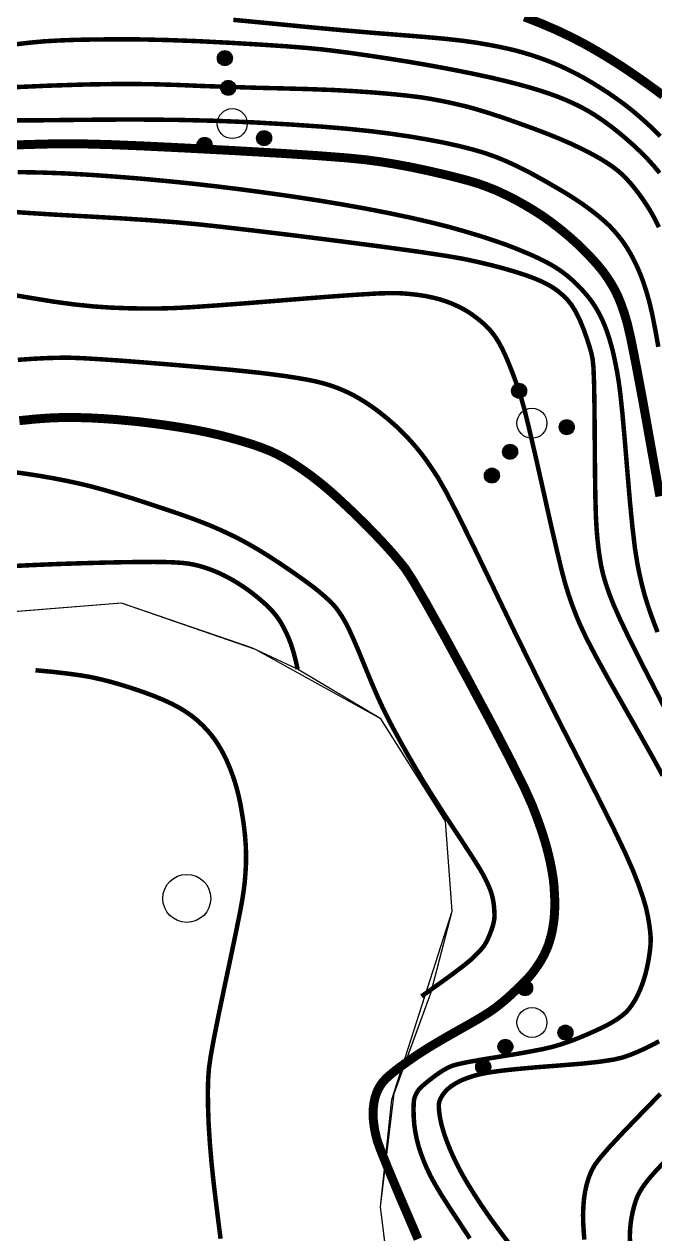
# Model space of a CAD drawing. Extents: x 396500 to 398250, y 1005980 to 1008200.
# Drawn here: x 398224.56 to 398235.09, y 1007910.51 to 1007930.7 of the extents above; entities that cross this region are included whole.
import ezdxf

# ---------------------------------------------------------------- set-up
doc = ezdxf.new("R2010")
doc.units = 0
doc.header["$LTSCALE"] = 0.5
doc.layers.get('0').update_dxf_attribs({"linetype": 'CONTINUOUS'})
doc.layers.add('ASSIST', color=7, linetype='CONTINUOUS', plot=False)
for name, color, linetype in [('DGX', 2, 'CONTINUOUS'), ('DMTZ', 3, 'CONTINUOUS'), ('ZBTZ', 3, 'CONTINUOUS')]:
    doc.layers.add(name, color=color, linetype=linetype)
doc.linetypes.add('10421', pattern='A,2,[150,AAA.SHX,S=1,R=0,X=0,Y=1],1e-11', length=2)
doc.linetypes.add('1161', pattern='A,0,[149,AAA.SHX,S=0.15,R=0,X=0,Y=0],-1.6', length=1.6)

# ---------------------------------------------------------------- blocks, each defined once
blk = doc.blocks.new('gc326')
blk.add_circle((0, 0), 0.8)
blk = doc.blocks.new('*U110')
at = {"linetype": 'Continuous'}
for points in [[(-0.147, 2.402), (-0.077, 1.962), (-0.077, 2.438)], [(-0.077, 2.438), (0, 1.95), (0, 2.45)], [(0, 1.95), (-0.077, 2.438), (-0.077, 1.962)], [(0, 2.45), (0.077, 1.962), (0.077, 2.438)], [(0.077, 1.962), (0, 2.45), (0, 1.95)], [(0.077, 2.438), (0.147, 1.998), (0.147, 2.402)], [(0.147, 1.998), (0.077, 2.438), (0.077, 1.962)], [(-0.25, 2.2), (-0.238, 2.123), (-0.238, 2.277)], [(-0.238, 2.277), (-0.202, 2.053), (-0.202, 2.347)], [(-0.202, 2.053), (-0.238, 2.277), (-0.238, 2.123)], [(-0.202, 2.347), (-0.147, 1.998), (-0.147, 2.402)], [(-0.147, 1.998), (-0.202, 2.347), (-0.202, 2.053)], [(-0.077, 1.962), (-0.147, 2.402), (-0.147, 1.998)], [(0.147, 2.402), (0.202, 2.053), (0.202, 2.347)], [(0.202, 2.053), (0.147, 2.402), (0.147, 1.998)], [(0.202, 2.347), (0.238, 2.123), (0.238, 2.277)], [(0.238, 2.123), (0.202, 2.347), (0.202, 2.053)], [(0.25, 2.2), (0.238, 2.277), (0.238, 2.123)]]:
    blk.add_solid(points, dxfattribs=at)
blk = doc.blocks.new('*U109')
at = {"linetype": 'Continuous'}
for points in [[(-0.25, 1.2), (-0.238, 1.123), (-0.238, 1.277)], [(-0.238, 1.277), (-0.202, 1.053), (-0.202, 1.347)], [(-0.202, 1.053), (-0.238, 1.277), (-0.238, 1.123)], [(-0.202, 1.347), (-0.147, 0.998), (-0.147, 1.402)], [(-0.147, 0.998), (-0.202, 1.347), (-0.202, 1.053)], [(-0.147, 1.402), (-0.077, 0.962), (-0.077, 1.438)], [(-0.077, 0.962), (-0.147, 1.402), (-0.147, 0.998)], [(-0.077, 1.438), (0, 0.95), (0, 1.45)], [(0, 0.95), (-0.077, 1.438), (-0.077, 0.962)], [(0, 1.45), (0.077, 0.962), (0.077, 1.438)], [(0.077, 0.962), (0, 1.45), (0, 0.95)], [(0.077, 1.438), (0.147, 0.998), (0.147, 1.402)], [(0.147, 0.998), (0.077, 1.438), (0.077, 0.962)], [(0.147, 1.402), (0.202, 1.053), (0.202, 1.347)], [(0.202, 1.053), (0.147, 1.402), (0.147, 0.998)], [(0.202, 1.347), (0.238, 1.123), (0.238, 1.277)], [(0.238, 1.123), (0.202, 1.347), (0.202, 1.053)], [(0.25, 1.2), (0.238, 1.277), (0.238, 1.123)]]:
    blk.add_solid(points, dxfattribs=at)
blk = doc.blocks.new('*U108')
at = {"linetype": 'Continuous'}
for points in [[(-1.202, -0.453), (-1.147, -0.802), (-1.147, -0.398)], [(-1.147, -0.398), (-1.077, -0.838), (-1.077, -0.362)], [(-1.077, -0.838), (-1.147, -0.398), (-1.147, -0.802)], [(-1.077, -0.362), (-1, -0.85), (-1, -0.35)], [(-1, -0.85), (-1.077, -0.362), (-1.077, -0.838)], [(-1, -0.35), (-0.923, -0.838), (-0.923, -0.362)], [(-0.923, -0.838), (-1, -0.35), (-1, -0.85)], [(-0.923, -0.362), (-0.853, -0.802), (-0.853, -0.398)], [(-0.853, -0.802), (-0.923, -0.362), (-0.923, -0.838)], [(-0.853, -0.398), (-0.798, -0.747), (-0.798, -0.453)], [(-0.798, -0.747), (-0.853, -0.398), (-0.853, -0.802)], [(-1.25, -0.6), (-1.238, -0.677), (-1.238, -0.523)], [(-1.238, -0.523), (-1.202, -0.747), (-1.202, -0.453)], [(-1.202, -0.747), (-1.238, -0.523), (-1.238, -0.677)], [(-1.147, -0.802), (-1.202, -0.453), (-1.202, -0.747)], [(-0.798, -0.453), (-0.762, -0.677), (-0.762, -0.523)], [(-0.762, -0.677), (-0.798, -0.453), (-0.798, -0.747)], [(-0.75, -0.6), (-0.762, -0.523), (-0.762, -0.677)]]:
    blk.add_solid(points, dxfattribs=at)
blk = doc.blocks.new('*U107')
at = {"linetype": 'Continuous'}
for points in [[(0.798, -0.453), (0.853, -0.802), (0.853, -0.398)], [(0.853, -0.398), (0.923, -0.838), (0.923, -0.362)], [(0.923, -0.838), (0.853, -0.398), (0.853, -0.802)], [(0.923, -0.362), (1, -0.85), (1, -0.35)], [(1, -0.85), (0.923, -0.362), (0.923, -0.838)], [(1, -0.35), (1.077, -0.838), (1.077, -0.362)], [(1.077, -0.838), (1, -0.35), (1, -0.85)], [(1.077, -0.362), (1.147, -0.802), (1.147, -0.398)], [(1.147, -0.802), (1.077, -0.362), (1.077, -0.838)], [(1.147, -0.398), (1.202, -0.747), (1.202, -0.453)], [(1.202, -0.747), (1.147, -0.398), (1.147, -0.802)], [(0.75, -0.6), (0.762, -0.677), (0.762, -0.523)], [(0.762, -0.523), (0.798, -0.747), (0.798, -0.453)], [(0.798, -0.747), (0.762, -0.523), (0.762, -0.677)], [(0.853, -0.802), (0.798, -0.453), (0.798, -0.747)], [(1.202, -0.453), (1.238, -0.677), (1.238, -0.523)], [(1.238, -0.677), (1.202, -0.453), (1.202, -0.747)], [(1.25, -0.6), (1.238, -0.523), (1.238, -0.677)]]:
    blk.add_solid(points, dxfattribs=at)
blk = doc.blocks.new('gc160')
for centre, radius in [((0, 2.2), 0.25), ((0, 1.2), 0.25), ((0, 0), 0.5), ((-1, -0.6), 0.25), ((1, -0.6), 0.25)]:
    blk.add_circle(centre, radius)
at = {"linetype": 'Continuous'}
for name in ['*U110', '*U109', '*U108', '*U107']:
    blk.add_blockref(name, (0, 0), dxfattribs=at)

msp = doc.modelspace()

# ---------------------------------------------------------------- linework, layer by layer
at = {"layer": 'ASSIST', "linetype": '1161', "flags": 128}
msp.add_lwpolyline([(398142.02, 1007800), (398142.399, 1007801.54), (398142.633, 1007802.773), (398142.931, 1007803.579), (398144.715, 1007805.754), (398145.584, 1007806.956), (398146.799, 1007807.848), (398147.861, 1007808.093), (398149.129, 1007808.343), (398150.764, 1007808.784), (398151.939, 1007809.304), (398152.806, 1007810.069), (398152.944, 1007810.789), (398152.788, 1007811.606), (398151.833, 1007813.402), (398150.283, 1007816.089), (398149.271, 1007817.523), (398148.366, 1007819.301), (398147.802, 1007820.892), (398147.709, 1007822.194), (398147.751, 1007823.22), (398147.993, 1007825.125), (398148.563, 1007828.764), (398148.89, 1007831.01), (398148.677, 1007833.131), (398148.356, 1007835.297), (398148.501, 1007837.554), (398148.576, 1007837.886), (398149.025, 1007838.785), (398149.904, 1007840.345), (398150.85, 1007841.759), (398152.198, 1007842.928), (398153.283, 1007843.843), (398154.353, 1007844.354), (398156.242, 1007844.174), (398157.251, 1007844.031), (398159.807, 1007843.503), (398162.288, 1007842.879), (398163.871, 1007842.482), (398165.328, 1007841.983), (398166.696, 1007841.514), (398168.45, 1007840.912), (398173.781, 1007839.09), (398176.049, 1007838.337), (398178.161, 1007837.694), (398180.78, 1007836.928), (398182.566, 1007836.552), (398184.62, 1007836.189), (398186.394, 1007835.99), (398187.912, 1007836.12), (398189.201, 1007837.141), (398189.776, 1007838.251), (398190.12, 1007840.29), (398190.17, 1007842.598), (398190.403, 1007844.951), (398189.043, 1007847.627), (398186.439, 1007850.026), (398182.225, 1007851.659), (398179.103, 1007852.385), (398176.647, 1007852.937), (398174.727, 1007853.334), (398173.11, 1007853.669), (398168.439, 1007854.649), (398165.563, 1007855.29), (398158.789, 1007856.801), (398153.979, 1007858.808), (398149.396, 1007860.72), (398144.127, 1007864.7), (398142.759, 1007865.981), (398141.282, 1007867.363), (398140.55, 1007868.563), (398140.208, 1007869.78), (398140.511, 1007870.688), (398141.35, 1007871.773), (398142.86, 1007872.958), (398144.688, 1007874.352), (398146.121, 1007875.954), (398147.886, 1007878.704), (398148.807, 1007881.026), (398149.69, 1007882.6), (398150.822, 1007883.944), (398152.833, 1007885.552), (398155.084, 1007887.155), (398157.453, 1007888.399), (398159.821, 1007889.906), (398164.065, 1007891.774), (398167.151, 1007892.546), (398170.237, 1007892.763), (398172.231, 1007893.077), (398178.906, 1007894.329), (398187.893, 1007896.515), (398196.105, 1007897.363), (398198.497, 1007897.051), (398200.566, 1007896.587), (398204.507, 1007893.102), (398206.423, 1007891.187), (398209.498, 1007887.729), (398210.612, 1007887.806), (398213.195, 1007888.289), (398215.918, 1007889.203), (398220.573, 1007891.299), (398223.366, 1007894.936), (398225.772, 1007898.967), (398226.909, 1007900.593), (398227.45, 1007901.366), (398230.002, 1007904.286), (398230.914, 1007907.707), (398230.508, 1007910.965), (398230.735, 1007912.853), (398231.346, 1007914.53), (398231.704, 1007915.899), (398231.592, 1007917.4), (398230.516, 1007919.105), (398228.421, 1007920.266), (398226.188, 1007921.034), (398222.702, 1007920.758), (398220.157, 1007919.683), (398213.382, 1007916.314), (398211.653, 1007915.256), (398209.807, 1007914.296), (398207.213, 1007913.194), (398202.736, 1007911.958), (398198.513, 1007911.002), (398193.866, 1007910.829), (398191.118, 1007910.959), (398186.311, 1007911.089), (398183.26, 1007910.44), (398179.978, 1007908.815), (398175.69, 1007907.289), (398170.96, 1007906.391), (398164.865, 1007905.89), (398161.238, 1007904.319), (398157.823, 1007902.535), (398156.043, 1007901.477), (398153.127, 1007900.483), (398149.688, 1007899.603), (398147.117, 1007899.74), (398147.354, 1007906.259), (398146.727, 1007907.847), (398146.513, 1007910.403), (398146.692, 1007913.316), (398146.601, 1007914.543), (398146.316, 1007915.086), (398146.17, 1007915.27), (398146.043, 1007915.397), (398143.818, 1007916.025), (398133.841, 1007918.172), (398117.646, 1007921.722), (398115.495, 1007921.191), (398113.43, 1007918.324), (398111.271, 1007914.72), (398111.659, 1007911.426), (398111.138, 1007910.755), (398109.996, 1007910.755), (398105.411, 1007912.155), (398094.726, 1007914.446), (398089.329, 1007915.756), (398084.446, 1007917.001), (398081.014, 1007918.354), (398077.754, 1007918.158), (398074.291, 1007917.473), (398072.136, 1007917.258), (398058.971, 1007918.699), (398029.655, 1007921.908), (398021.04, 1007925.602), (398010.909, 1007927.444), (398008.421, 1007927.59), (398003.074, 1007927.335), (398001.194, 1007927.455), (398000.225, 1007927.796), (398000.036, 1007927.87)], dxfattribs=at)
msp.add_lwpolyline([(398132.661, 1007881.738), (398132.769, 1007881.211), (398133.601, 1007881.382), (398141.608, 1007884.583), (398151.23, 1007892.921), (398158.425, 1007896.587), (398163.813, 1007898.255), (398177.222, 1007900.881), (398177.958, 1007901.025), (398191.043, 1007902.318), (398200.023, 1007902.31), (398201.946, 1007901.951), (398203.618, 1007901.246), (398205.682, 1007899.601), (398206.826, 1007899.011), (398207.95, 1007898.859), (398209.865, 1007899.317), (398212.589, 1007899.098), (398217.064, 1007898.694), (398219.194, 1007897.824), (398222.834, 1007896.238), (398223.944, 1007895.904), (398224.634, 1007897.06), (398225.745, 1007898.921), (398226.106, 1007899.445), (398226.924, 1007900.614), (398227.45, 1007901.366), (398230.002, 1007904.286), (398230.914, 1007907.707), (398230.508, 1007910.965), (398230.699, 1007912.754), (398231.704, 1007915.899), (398231.592, 1007917.4), (398230.516, 1007919.105), (398229.126, 1007919.934), (398228.364, 1007920.293), (398226.188, 1007921.034), (398222.702, 1007920.758), (398220.333, 1007919.758), (398217.519, 1007918.372), (398213.382, 1007916.314), (398211.653, 1007915.256), (398209.807, 1007914.296), (398207.373, 1007913.262), (398207.213, 1007913.194), (398204.586, 1007912.469), (398202.788, 1007911.973), (398198.513, 1007911.002), (398193.866, 1007910.829), (398191.904, 1007910.922), (398188.508, 1007911.029), (398186.37, 1007911.087), (398183.26, 1007910.44), (398179.978, 1007908.815), (398175.69, 1007907.289), (398172.537, 1007906.691), (398170.96, 1007906.391), (398167.695, 1007906.125), (398165.559, 1007905.947), (398164.865, 1007905.89), (398162.556, 1007904.889), (398161.238, 1007904.319), (398160.364, 1007903.862), (398157.823, 1007902.535), (398156.043, 1007901.477), (398153.127, 1007900.483), (398149.688, 1007899.603), (398147.117, 1007899.74), (398144.548, 1007900.78), (398142.464, 1007902.458), (398141.154, 1007903.579), (398139.568, 1007904.619), (398138.101, 1007904.746), (398137.148, 1007904.882), (398134.27, 1007905.083), (398133.061, 1007904.507), (398132.744, 1007903.558), (398133.412, 1007901.892), (398134.133, 1007899.746), (398133.579, 1007896.877), (398132.456, 1007895.241)], close=True, dxfattribs=at)
at = {"layer": 'DGX', "color": 3, "linetype": 'Continuous', "lineweight": -2, "const_width": 0.15, "flags": 128}
msp.add_lwpolyline([(398232.911, 1007930.82), (398233.192, 1007930.709), (398233.454, 1007930.596), (398233.695, 1007930.481), (398233.916, 1007930.366), (398234.126, 1007930.247), (398234.333, 1007930.122), (398234.538, 1007929.992), (398234.739, 1007929.857), (398234.926, 1007929.726), (398235.087, 1007929.61), (398235.223, 1007929.508)], dxfattribs=at)
at = {"layer": 'DGX', "linetype": 'Continuous', "const_width": 0.075, "flags": 128}
for points in [[(398228.053, 1007930.771), (398228.679, 1007930.711), (398229.316, 1007930.649), (398229.893, 1007930.596), (398230.409, 1007930.552), (398230.865, 1007930.516), (398231.262, 1007930.484), (398231.601, 1007930.453), (398231.883, 1007930.421), (398232.106, 1007930.39), (398232.293, 1007930.358), (398232.464, 1007930.326), (398232.619, 1007930.293), (398232.758, 1007930.26), (398232.889, 1007930.224), (398233.019, 1007930.185), (398233.147, 1007930.142), (398233.274, 1007930.096), (398233.4, 1007930.046), (398233.524, 1007929.993), (398233.647, 1007929.935), (398233.769, 1007929.874), (398233.893, 1007929.807), (398234.023, 1007929.732), (398234.159, 1007929.648), (398234.302, 1007929.556), (398234.444, 1007929.458), (398234.582, 1007929.357), (398234.716, 1007929.252), (398234.844, 1007929.143), (398234.965, 1007929.035), (398235.076, 1007928.93), (398235.175, 1007928.829)], [(398224.28, 1007930.345), (398224.629, 1007930.387), (398224.894, 1007930.412), (398225.136, 1007930.426), (398225.421, 1007930.437), (398225.747, 1007930.443), (398226.116, 1007930.446), (398226.526, 1007930.444), (398226.975, 1007930.433), (398227.465, 1007930.415), (398227.993, 1007930.388), (398228.501, 1007930.358), (398228.926, 1007930.33), (398229.268, 1007930.303), (398229.528, 1007930.278), (398229.761, 1007930.25), (398230.021, 1007930.216), (398230.309, 1007930.175), (398230.624, 1007930.127), (398230.947, 1007930.076), (398231.258, 1007930.023), (398231.556, 1007929.969), (398231.842, 1007929.914), (398232.111, 1007929.859), (398232.36, 1007929.805), (398232.589, 1007929.751), (398232.797, 1007929.698), (398232.989, 1007929.645), (398233.165, 1007929.592), (398233.328, 1007929.538), (398233.476, 1007929.484), (398233.613, 1007929.428), (398233.743, 1007929.37), (398233.866, 1007929.309), (398233.981, 1007929.245), (398234.096, 1007929.175), (398234.216, 1007929.094), (398234.343, 1007929.001), (398234.475, 1007928.897), (398234.607, 1007928.787), (398234.733, 1007928.675), (398234.852, 1007928.562), (398234.965, 1007928.448), (398235.07, 1007928.332), (398235.166, 1007928.216)], [(398224.35, 1007929.645), (398224.969, 1007929.672), (398225.588, 1007929.692), (398226.15, 1007929.701), (398226.656, 1007929.698), (398227.105, 1007929.685), (398227.532, 1007929.667), (398227.968, 1007929.652), (398228.414, 1007929.638), (398228.869, 1007929.627), (398229.311, 1007929.615), (398229.716, 1007929.6), (398230.083, 1007929.58), (398230.412, 1007929.557), (398230.703, 1007929.532), (398230.955, 1007929.506), (398231.169, 1007929.48), (398231.344, 1007929.452), (398231.499, 1007929.423), (398231.654, 1007929.392), (398231.807, 1007929.357), (398231.96, 1007929.32), (398232.128, 1007929.273), (398232.329, 1007929.212), (398232.561, 1007929.135), (398232.826, 1007929.042), (398233.09, 1007928.946), (398233.322, 1007928.857), (398233.521, 1007928.776), (398233.688, 1007928.703), (398233.831, 1007928.635), (398233.96, 1007928.571), (398234.075, 1007928.51), (398234.176, 1007928.453), (398234.266, 1007928.397), (398234.348, 1007928.343), (398234.423, 1007928.289), (398234.49, 1007928.235), (398234.553, 1007928.178), (398234.618, 1007928.112), (398234.684, 1007928.039), (398234.751, 1007927.957), (398234.817, 1007927.871), (398234.88, 1007927.784), (398234.939, 1007927.696), (398234.996, 1007927.607), (398235.05, 1007927.514), (398235.103, 1007927.415), (398235.155, 1007927.31)]]:
    msp.add_lwpolyline(points, dxfattribs=at)
at = {"layer": 'DGX', "linetype": 'Continuous', "const_width": 0.075}
for points in [[(398235.144, 1007925.314), (398235.089, 1007925.622), (398235.039, 1007925.873), (398234.993, 1007926.067), (398234.948, 1007926.227), (398234.899, 1007926.378), (398234.847, 1007926.519), (398234.79, 1007926.651), (398234.731, 1007926.774), (398234.669, 1007926.887), (398234.605, 1007926.992), (398234.539, 1007927.088), (398234.47, 1007927.176), (398234.398, 1007927.26), (398234.322, 1007927.339), (398234.243, 1007927.412), (398234.16, 1007927.484), (398234.068, 1007927.558), (398233.969, 1007927.632), (398233.863, 1007927.708), (398233.739, 1007927.791), (398233.589, 1007927.885), (398233.411, 1007927.99), (398233.206, 1007928.108), (398232.995, 1007928.224), (398232.795, 1007928.325), (398232.608, 1007928.411), (398232.434, 1007928.483), (398232.253, 1007928.547), (398232.046, 1007928.608), (398231.813, 1007928.667), (398231.553, 1007928.724), (398231.273, 1007928.777), (398230.976, 1007928.827), (398230.662, 1007928.873), (398230.332, 1007928.914), (398229.957, 1007928.953), (398229.512, 1007928.99), (398228.995, 1007929.025), (398228.406, 1007929.059), (398227.763, 1007929.086), (398227.081, 1007929.102), (398226.359, 1007929.108), (398225.599, 1007929.103), (398224.877, 1007929.095), (398224.272, 1007929.092)], [(398224.457, 1007928.23), (398224.848, 1007928.223), (398225.253, 1007928.208), (398225.672, 1007928.184), (398226.097, 1007928.154), (398226.519, 1007928.12), (398226.938, 1007928.081), (398227.354, 1007928.039), (398227.771, 1007927.992), (398228.191, 1007927.94), (398228.616, 1007927.883), (398229.046, 1007927.822), (398229.47, 1007927.757), (398229.879, 1007927.689), (398230.275, 1007927.618), (398230.656, 1007927.544), (398231.016, 1007927.468), (398231.346, 1007927.392), (398231.648, 1007927.316), (398231.921, 1007927.239), (398232.167, 1007927.165), (398232.387, 1007927.093), (398232.582, 1007927.026), (398232.751, 1007926.962), (398232.899, 1007926.901), (398233.03, 1007926.845), (398233.145, 1007926.792), (398233.243, 1007926.744), (398233.331, 1007926.697), (398233.412, 1007926.65), (398233.488, 1007926.601), (398233.557, 1007926.552), (398233.624, 1007926.501), (398233.691, 1007926.444), (398233.756, 1007926.384), (398233.822, 1007926.319), (398233.884, 1007926.252), (398233.942, 1007926.186), (398233.994, 1007926.122), (398234.041, 1007926.059), (398234.085, 1007925.992), (398234.129, 1007925.919), (398234.171, 1007925.84), (398234.214, 1007925.753), (398234.254, 1007925.658), (398234.293, 1007925.553), (398234.33, 1007925.438), (398234.366, 1007925.313), (398234.399, 1007925.179), (398234.429, 1007925.037), (398234.458, 1007924.887), (398234.484, 1007924.728), (398234.512, 1007924.514), (398234.545, 1007924.197), (398234.583, 1007923.776), (398234.626, 1007923.252), (398234.671, 1007922.723), (398234.714, 1007922.288), (398234.755, 1007921.946), (398234.794, 1007921.699), (398234.833, 1007921.505), (398234.875, 1007921.325), (398234.92, 1007921.157), (398234.968, 1007921.003), (398235.018, 1007920.855), (398235.073, 1007920.705), (398235.131, 1007920.554)], [(398224.144, 1007927.584), (398224.574, 1007927.552), (398225.061, 1007927.521), (398225.607, 1007927.491), (398226.152, 1007927.46), (398226.642, 1007927.428), (398227.076, 1007927.395), (398227.453, 1007927.36), (398227.862, 1007927.316), (398228.39, 1007927.255), (398229.037, 1007927.177), (398229.803, 1007927.081), (398230.554, 1007926.983), (398231.155, 1007926.9), (398231.607, 1007926.832), (398231.908, 1007926.779), (398232.13, 1007926.731), (398232.342, 1007926.681), (398232.545, 1007926.628), (398232.737, 1007926.572), (398232.913, 1007926.516), (398233.065, 1007926.461), (398233.193, 1007926.407), (398233.298, 1007926.355), (398233.389, 1007926.301), (398233.474, 1007926.24), (398233.553, 1007926.173), (398233.627, 1007926.1), (398233.697, 1007926.012), (398233.764, 1007925.903), (398233.83, 1007925.771), (398233.893, 1007925.618), (398233.949, 1007925.463), (398233.993, 1007925.327), (398234.026, 1007925.211), (398234.047, 1007925.115), (398234.062, 1007924.967), (398234.072, 1007924.696), (398234.079, 1007924.301), (398234.083, 1007923.782), (398234.087, 1007923.253), (398234.093, 1007922.825), (398234.102, 1007922.499), (398234.114, 1007922.275), (398234.128, 1007922.106), (398234.146, 1007921.947), (398234.166, 1007921.799), (398234.19, 1007921.66), (398234.222, 1007921.519), (398234.267, 1007921.364), (398234.325, 1007921.195), (398234.397, 1007921.012), (398234.501, 1007920.777), (398234.656, 1007920.452), (398234.863, 1007920.038), (398235.122, 1007919.535), (398235.385, 1007919.024)], [(398224.314, 1007926.191), (398224.682, 1007926.129), (398225.057, 1007926.068), (398225.405, 1007926.021), (398225.726, 1007925.988), (398226.02, 1007925.968), (398226.294, 1007925.958), (398226.557, 1007925.953), (398226.806, 1007925.954), (398227.044, 1007925.96), (398227.335, 1007925.975), (398227.749, 1007926.003), (398228.285, 1007926.043), (398228.943, 1007926.096), (398229.591, 1007926.147), (398230.098, 1007926.183), (398230.464, 1007926.205), (398230.689, 1007926.211), (398230.84, 1007926.208), (398230.984, 1007926.198), (398231.121, 1007926.183), (398231.252, 1007926.163), (398231.373, 1007926.138), (398231.485, 1007926.11), (398231.587, 1007926.078), (398231.679, 1007926.044), (398231.762, 1007926.008), (398231.837, 1007925.972), (398231.904, 1007925.937), (398231.962, 1007925.903), (398232.018, 1007925.866), (398232.076, 1007925.824), (398232.138, 1007925.777), (398232.202, 1007925.725), (398232.265, 1007925.667), (398232.325, 1007925.606), (398232.381, 1007925.539), (398232.432, 1007925.468), (398232.483, 1007925.387), (398232.536, 1007925.288), (398232.591, 1007925.172), (398232.648, 1007925.039), (398232.704, 1007924.898), (398232.757, 1007924.756), (398232.807, 1007924.614), (398232.853, 1007924.472), (398232.91, 1007924.27), (398232.989, 1007923.947), (398233.092, 1007923.504), (398233.219, 1007922.941), (398233.345, 1007922.375), (398233.45, 1007921.923), (398233.531, 1007921.584), (398233.591, 1007921.36), (398233.643, 1007921.191), (398233.702, 1007921.019), (398233.769, 1007920.843), (398233.844, 1007920.664), (398233.948, 1007920.445), (398234.103, 1007920.147), (398234.31, 1007919.771), (398234.567, 1007919.318), (398234.828, 1007918.86), (398235.045, 1007918.474), (398235.217, 1007918.159)], [(398224.458, 1007925.097), (398224.72, 1007925.115), (398224.955, 1007925.127), (398225.164, 1007925.132), (398225.346, 1007925.132), (398225.549, 1007925.124), (398225.82, 1007925.108), (398226.158, 1007925.085), (398226.565, 1007925.054), (398226.984, 1007925.02), (398227.361, 1007924.988), (398227.695, 1007924.959), (398227.987, 1007924.933), (398228.248, 1007924.907), (398228.492, 1007924.881), (398228.718, 1007924.853), (398228.926, 1007924.825), (398229.113, 1007924.796), (398229.275, 1007924.768), (398229.412, 1007924.741), (398229.525, 1007924.713), (398229.624, 1007924.685), (398229.719, 1007924.654), (398229.81, 1007924.62), (398229.898, 1007924.583), (398229.983, 1007924.544), (398230.067, 1007924.501), (398230.15, 1007924.454), (398230.231, 1007924.405), (398230.312, 1007924.352), (398230.39, 1007924.298), (398230.467, 1007924.241), (398230.543, 1007924.182), (398230.616, 1007924.123), (398230.687, 1007924.062), (398230.755, 1007924.002), (398230.82, 1007923.941), (398230.886, 1007923.876), (398230.956, 1007923.804), (398231.029, 1007923.724), (398231.106, 1007923.635), (398231.187, 1007923.535), (398231.275, 1007923.418), (398231.367, 1007923.283), (398231.466, 1007923.132), (398231.6, 1007922.898), (398231.798, 1007922.516), (398232.06, 1007921.985), (398232.387, 1007921.307), (398232.745, 1007920.562), (398233.103, 1007919.834), (398233.46, 1007919.121), (398233.817, 1007918.424), (398234.14, 1007917.791), (398234.4, 1007917.27), (398234.595, 1007916.862), (398234.725, 1007916.566), (398234.814, 1007916.339), (398234.884, 1007916.137), (398234.937, 1007915.961), (398234.97, 1007915.81), (398234.992, 1007915.68), (398235.007, 1007915.568), (398235.015, 1007915.472), (398235.016, 1007915.394), (398235.012, 1007915.32), (398235.004, 1007915.238), (398234.991, 1007915.148), (398234.975, 1007915.05), (398234.954, 1007914.95), (398234.931, 1007914.853), (398234.903, 1007914.76), (398234.873, 1007914.67), (398234.839, 1007914.585), (398234.804, 1007914.507), (398234.768, 1007914.435), (398234.729, 1007914.37), (398234.689, 1007914.311), (398234.65, 1007914.259), (398234.61, 1007914.215), (398234.569, 1007914.178), (398234.526, 1007914.144), (398234.477, 1007914.108), (398234.421, 1007914.071), (398234.359, 1007914.034), (398234.283, 1007913.992), (398234.186, 1007913.944), (398234.068, 1007913.889), (398233.929, 1007913.828), (398233.782, 1007913.768), (398233.641, 1007913.715), (398233.506, 1007913.67), (398233.376, 1007913.632), (398233.225, 1007913.597), (398233.026, 1007913.558), (398232.78, 1007913.514), (398232.485, 1007913.467), (398232.197, 1007913.42), (398231.972, 1007913.38), (398231.81, 1007913.346), (398231.709, 1007913.318), (398231.637, 1007913.287), (398231.559, 1007913.244), (398231.473, 1007913.188), (398231.381, 1007913.121), (398231.294, 1007913.053), (398231.226, 1007912.996), (398231.176, 1007912.949), (398231.144, 1007912.914), (398231.123, 1007912.882), (398231.104, 1007912.85), (398231.089, 1007912.815), (398231.075, 1007912.779), (398231.066, 1007912.732), (398231.061, 1007912.662), (398231.06, 1007912.571), (398231.063, 1007912.458), (398231.072, 1007912.335), (398231.09, 1007912.211), (398231.115, 1007912.086), (398231.148, 1007911.961), (398231.189, 1007911.837), (398231.236, 1007911.713), (398231.289, 1007911.589), (398231.35, 1007911.465), (398231.427, 1007911.325), (398231.532, 1007911.15), (398231.665, 1007910.942), (398231.826, 1007910.699), (398231.999, 1007910.435)], [(398224.321, 1007923.231), (398224.554, 1007923.202), (398224.797, 1007923.165), (398225.039, 1007923.123), (398225.266, 1007923.079), (398225.48, 1007923.033), (398225.68, 1007922.985), (398225.885, 1007922.929), (398226.114, 1007922.863), (398226.369, 1007922.785), (398226.648, 1007922.695), (398226.921, 1007922.604), (398227.159, 1007922.523), (398227.362, 1007922.451), (398227.53, 1007922.387), (398227.68, 1007922.327), (398227.832, 1007922.261), (398227.985, 1007922.19), (398228.139, 1007922.114), (398228.299, 1007922.028), (398228.47, 1007921.929), (398228.653, 1007921.816), (398228.846, 1007921.689), (398229.031, 1007921.563), (398229.188, 1007921.453), (398229.316, 1007921.36), (398229.416, 1007921.284), (398229.499, 1007921.217), (398229.573, 1007921.153), (398229.64, 1007921.092), (398229.7, 1007921.034), (398229.756, 1007920.972), (398229.811, 1007920.899), (398229.866, 1007920.815), (398229.921, 1007920.721), (398229.984, 1007920.599), (398230.06, 1007920.432), (398230.15, 1007920.221), (398230.254, 1007919.966), (398230.363, 1007919.702), (398230.465, 1007919.466), (398230.561, 1007919.258), (398230.652, 1007919.077), (398230.744, 1007918.904), (398230.846, 1007918.718), (398230.957, 1007918.52), (398231.079, 1007918.309), (398231.214, 1007918.081), (398231.369, 1007917.832), (398231.541, 1007917.562), (398231.732, 1007917.272), (398231.913, 1007916.998), (398232.055, 1007916.779), (398232.157, 1007916.616), (398232.22, 1007916.508), (398232.26, 1007916.43), (398232.295, 1007916.357), (398232.325, 1007916.289), (398232.349, 1007916.226), (398232.368, 1007916.165), (398232.383, 1007916.101), (398232.395, 1007916.035), (398232.403, 1007915.966), (398232.408, 1007915.9), (398232.41, 1007915.842), (398232.409, 1007915.791), (398232.405, 1007915.748), (398232.396, 1007915.705), (398232.383, 1007915.653), (398232.363, 1007915.593), (398232.338, 1007915.525), (398232.31, 1007915.457), (398232.282, 1007915.397), (398232.253, 1007915.345), (398232.223, 1007915.301), (398232.187, 1007915.258), (398232.14, 1007915.208), (398232.082, 1007915.149), (398232.012, 1007915.083), (398231.903, 1007914.993), (398231.731, 1007914.862), (398231.493, 1007914.689), (398231.192, 1007914.475)], [(398229.126, 1007919.934), (398229.091, 1007920.092), (398229.053, 1007920.233), (398229.014, 1007920.356), (398228.973, 1007920.461), (398228.931, 1007920.553), (398228.889, 1007920.636), (398228.847, 1007920.711), (398228.805, 1007920.776), (398228.759, 1007920.838), (398228.707, 1007920.9), (398228.648, 1007920.962), (398228.582, 1007921.025), (398228.512, 1007921.087), (398228.441, 1007921.147), (398228.367, 1007921.205), (398228.291, 1007921.262), (398228.214, 1007921.315), (398228.135, 1007921.366), (398228.055, 1007921.415), (398227.973, 1007921.46), (398227.891, 1007921.503), (398227.808, 1007921.542), (398227.726, 1007921.577), (398227.644, 1007921.608), (398227.561, 1007921.636), (398227.477, 1007921.66), (398227.393, 1007921.68), (398227.307, 1007921.696), (398227.206, 1007921.708), (398227.076, 1007921.717), (398226.916, 1007921.723), (398226.726, 1007921.725), (398226.497, 1007921.724), (398226.215, 1007921.72), (398225.883, 1007921.713), (398225.499, 1007921.702), (398225.106, 1007921.689), (398224.743, 1007921.674), (398224.412, 1007921.658)], [(398224.753, 1007919.917), (398225.043, 1007919.89), (398225.294, 1007919.861), (398225.506, 1007919.832), (398225.679, 1007919.802), (398225.838, 1007919.767), (398226.007, 1007919.724), (398226.185, 1007919.673), (398226.373, 1007919.614), (398226.558, 1007919.551), (398226.727, 1007919.488), (398226.88, 1007919.425), (398227.018, 1007919.362), (398227.142, 1007919.297), (398227.255, 1007919.228), (398227.359, 1007919.156), (398227.452, 1007919.08), (398227.536, 1007919.002), (398227.612, 1007918.923), (398227.681, 1007918.843), (398227.742, 1007918.763), (398227.797, 1007918.68), (398227.85, 1007918.592), (398227.9, 1007918.499), (398227.947, 1007918.401), (398227.991, 1007918.298), (398228.032, 1007918.19), (398228.071, 1007918.077), (398228.107, 1007917.958), (398228.14, 1007917.83), (398228.171, 1007917.685), (398228.199, 1007917.525), (398228.226, 1007917.35), (398228.247, 1007917.171), (398228.26, 1007917.001), (398228.266, 1007916.839), (398228.264, 1007916.686), (398228.256, 1007916.538), (398228.244, 1007916.391), (398228.227, 1007916.246), (398228.205, 1007916.103), (398228.17, 1007915.908), (398228.11, 1007915.609), (398228.026, 1007915.204), (398227.918, 1007914.694), (398227.811, 1007914.183), (398227.729, 1007913.774), (398227.674, 1007913.468), (398227.645, 1007913.263), (398227.633, 1007913.091), (398227.628, 1007912.882), (398227.631, 1007912.636), (398227.641, 1007912.353), (398227.661, 1007912.034), (398227.691, 1007911.679), (398227.733, 1007911.288), (398227.786, 1007910.86), (398227.84, 1007910.431)], [(398235.158, 1007913.726), (398235.04, 1007913.664), (398234.912, 1007913.6), (398234.788, 1007913.545), (398234.668, 1007913.497), (398234.552, 1007913.456), (398234.399, 1007913.42), (398234.17, 1007913.385), (398233.866, 1007913.352), (398233.485, 1007913.321), (398233.099, 1007913.291), (398232.78, 1007913.262), (398232.528, 1007913.235), (398232.342, 1007913.209), (398232.197, 1007913.182), (398232.066, 1007913.149), (398231.95, 1007913.111), (398231.848, 1007913.069), (398231.76, 1007913.022), (398231.686, 1007912.974), (398231.625, 1007912.925), (398231.577, 1007912.873), (398231.541, 1007912.823), (398231.513, 1007912.775), (398231.494, 1007912.73), (398231.484, 1007912.689), (398231.481, 1007912.643), (398231.484, 1007912.585), (398231.492, 1007912.516), (398231.505, 1007912.434), (398231.524, 1007912.345), (398231.55, 1007912.251), (398231.581, 1007912.151), (398231.619, 1007912.047), (398231.662, 1007911.939), (398231.709, 1007911.83), (398231.761, 1007911.719), (398231.817, 1007911.606), (398231.885, 1007911.482), (398231.971, 1007911.336), (398232.075, 1007911.169), (398232.198, 1007910.98), (398232.351, 1007910.759), (398232.547, 1007910.493), (398232.786, 1007910.182)], [(398235.179, 1007912.848), (398234.87, 1007912.531), (398234.563, 1007912.213), (398234.328, 1007911.96), (398234.166, 1007911.773), (398234.077, 1007911.652), (398234.028, 1007911.56), (398233.986, 1007911.458), (398233.951, 1007911.347), (398233.924, 1007911.227), (398233.904, 1007911.099), (398233.893, 1007910.963), (398233.888, 1007910.821), (398233.892, 1007910.672), (398233.9, 1007910.532), (398233.91, 1007910.416)], [(398235.252, 1007911.721), (398235.099, 1007911.559), (398235, 1007911.446), (398234.933, 1007911.361), (398234.876, 1007911.282), (398234.831, 1007911.207), (398234.796, 1007911.137), (398234.768, 1007911.065), (398234.743, 1007910.984), (398234.72, 1007910.895), (398234.699, 1007910.796), (398234.683, 1007910.692), (398234.673, 1007910.589), (398234.669, 1007910.485), (398234.671, 1007910.381)]]:
    msp.add_lwpolyline(points, dxfattribs=at)
at = {"layer": 'DGX', "color": 3, "linetype": 'Continuous', "lineweight": -2, "const_width": 0.15}
for points in [[(398235.17, 1007922.82), (398235.027, 1007923.617), (398234.888, 1007924.397), (398234.774, 1007925.004), (398234.688, 1007925.438), (398234.628, 1007925.699), (398234.579, 1007925.865), (398234.528, 1007926.014), (398234.474, 1007926.148), (398234.417, 1007926.265), (398234.356, 1007926.371), (398234.29, 1007926.474), (398234.219, 1007926.572), (398234.143, 1007926.667), (398234.061, 1007926.759), (398233.974, 1007926.853), (398233.882, 1007926.946), (398233.783, 1007927.04), (398233.679, 1007927.134), (398233.57, 1007927.227), (398233.456, 1007927.318), (398233.338, 1007927.408), (398233.211, 1007927.498), (398233.073, 1007927.587), (398232.925, 1007927.676), (398232.765, 1007927.765), (398232.602, 1007927.848), (398232.445, 1007927.921), (398232.292, 1007927.983), (398232.145, 1007928.036), (398231.983, 1007928.085), (398231.789, 1007928.137), (398231.561, 1007928.193), (398231.3, 1007928.253), (398231.027, 1007928.311), (398230.764, 1007928.36), (398230.51, 1007928.402), (398230.265, 1007928.435), (398229.946, 1007928.467), (398229.465, 1007928.504), (398228.824, 1007928.545), (398228.021, 1007928.591), (398227.207, 1007928.634), (398226.53, 1007928.667), (398225.99, 1007928.689), (398225.586, 1007928.7), (398225.245, 1007928.703), (398224.893, 1007928.698), (398224.531, 1007928.687), (398224.157, 1007928.668)], [(398224.483, 1007924.082), (398224.735, 1007924.108), (398224.958, 1007924.125), (398225.154, 1007924.133), (398225.336, 1007924.135), (398225.521, 1007924.132), (398225.709, 1007924.126), (398225.9, 1007924.115), (398226.094, 1007924.101), (398226.289, 1007924.083), (398226.486, 1007924.063), (398226.684, 1007924.039), (398226.882, 1007924.013), (398227.074, 1007923.985), (398227.26, 1007923.955), (398227.442, 1007923.923), (398227.622, 1007923.887), (398227.807, 1007923.845), (398227.995, 1007923.797), (398228.186, 1007923.743), (398228.368, 1007923.687), (398228.526, 1007923.632), (398228.66, 1007923.579), (398228.771, 1007923.528), (398228.871, 1007923.476), (398228.969, 1007923.42), (398229.066, 1007923.36), (398229.163, 1007923.296), (398229.259, 1007923.229), (398229.355, 1007923.159), (398229.45, 1007923.086), (398229.545, 1007923.01), (398229.646, 1007922.925), (398229.757, 1007922.827), (398229.878, 1007922.716), (398230.01, 1007922.592), (398230.145, 1007922.462), (398230.274, 1007922.334), (398230.398, 1007922.207), (398230.517, 1007922.082), (398230.629, 1007921.96), (398230.733, 1007921.843), (398230.828, 1007921.729), (398230.916, 1007921.621), (398231.044, 1007921.424), (398231.263, 1007921.048), (398231.573, 1007920.492), (398231.973, 1007919.756), (398232.374, 1007919.006), (398232.685, 1007918.407), (398232.907, 1007917.96), (398233.04, 1007917.664), (398233.122, 1007917.451), (398233.193, 1007917.25), (398233.252, 1007917.064), (398233.3, 1007916.89), (398233.338, 1007916.729), (398233.367, 1007916.581), (398233.389, 1007916.445), (398233.403, 1007916.321), (398233.41, 1007916.208), (398233.415, 1007916.105), (398233.417, 1007916.012), (398233.415, 1007915.929), (398233.411, 1007915.852), (398233.405, 1007915.777), (398233.396, 1007915.702), (398233.385, 1007915.63), (398233.372, 1007915.558), (398233.356, 1007915.489), (398233.337, 1007915.422), (398233.317, 1007915.356), (398233.293, 1007915.292), (398233.266, 1007915.229), (398233.237, 1007915.167), (398233.204, 1007915.105), (398233.169, 1007915.045), (398233.13, 1007914.986), (398233.089, 1007914.927), (398233.045, 1007914.868), (398232.992, 1007914.804), (398232.923, 1007914.73), (398232.839, 1007914.646), (398232.739, 1007914.551), (398232.635, 1007914.455), (398232.536, 1007914.371), (398232.445, 1007914.298), (398232.359, 1007914.236), (398232.258, 1007914.17), (398232.121, 1007914.087), (398231.947, 1007913.987), (398231.737, 1007913.869), (398231.517, 1007913.743), (398231.314, 1007913.621), (398231.127, 1007913.502), (398230.958, 1007913.386), (398230.811, 1007913.279), (398230.693, 1007913.186), (398230.604, 1007913.107), (398230.545, 1007913.043), (398230.503, 1007912.983), (398230.467, 1007912.919), (398230.438, 1007912.849), (398230.415, 1007912.775), (398230.399, 1007912.697), (398230.389, 1007912.615), (398230.385, 1007912.53), (398230.387, 1007912.441), (398230.396, 1007912.35), (398230.41, 1007912.256), (398230.43, 1007912.16), (398230.456, 1007912.061), (398230.52, 1007911.885), (398230.655, 1007911.553), (398230.86, 1007911.066), (398231.135, 1007910.425)]]:
    msp.add_lwpolyline(points, dxfattribs=at)
at = {"layer": 'DMTZ', "linetype": '10421'}
msp.add_lwpolyline([(398230.914, 1007907.707), (398230.508, 1007910.965), (398230.699, 1007912.754), (398231.346, 1007914.53), (398231.704, 1007915.899), (398231.592, 1007917.4), (398230.516, 1007919.105), (398229.126, 1007919.934), (398228.364, 1007920.293), (398226.188, 1007921.034), (398222.702, 1007920.758), (398220.157, 1007919.683), (398213.382, 1007916.314)], dxfattribs=at)

# ---------------------------------------------------------------- block references
at = {"layer": 'ZBTZ', "linetype": 'Continuous', "yscale": 0.5}
for p, xscale, rotation in [((398228.036, 1007929.039), 0.4999999999762917, 6.476638074693945), ((398233.036, 1007924.039), 0.5000000000141502, 142.5409710965035), ((398233.036, 1007914.039), 0.4999999999635927, 132.2574541491445)]:
    msp.add_blockref('gc160', p, dxfattribs=dict(at, xscale=xscale, rotation=rotation))
at = {"layer": 'ZBTZ', "linetype": 'Continuous', "xscale": 0.5, "yscale": 0.5}
msp.add_blockref('gc326', (398227.277, 1007916.11), dxfattribs=at)

doc.saveas('drawing.dxf')
